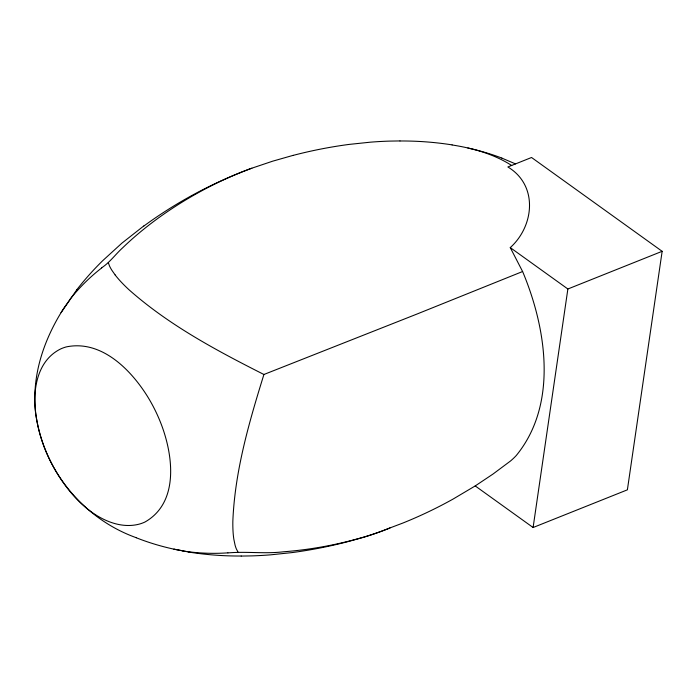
<?xml version="1.0" encoding="UTF-8"?>
<svg xmlns="http://www.w3.org/2000/svg" width="697" height="697" viewBox="0 0 697 697"><rect width="100%" height="100%" fill="white"/><g stroke="black" fill="none" stroke-linecap="round" stroke-linejoin="round"><path stroke-width="1.05" d="M533.1 527.516L567.872 288.994L662.15 251.312L627.387 489.834L533.1 527.516L475.215 485.931L453.198 499A422.033 397.578 -7.9 0 1 402.718 523.107L390.024 527.908A250.99 236.449 -7.9 0 1 366.526 536.289C339.509 544.374 311.629 549.645 283.496 551.789C264.991 554.045 246.381 551.257 227.91 552.921M475.215 485.931L492.971 474.073L510.5 461.005A65.927 62.111 -7.9 0 0 516.25 455.542C558.236 404.243 546.448 328.243 522.602 271.525L416.728 314.147L263.91 374.489C249.108 422.251 234.828 471.076 232.842 521.33A153.854 144.941 -7.9 0 0 233.051 531.672A96.787 91.176 -7.9 0 0 233.835 539.19L235.063 545.08A35.399 33.343 -7.9 0 0 236.335 548.879L238.025 552.068M69.604 300.093L64.307 307.525A147.363 138.825 -7.9 0 0 61.066 312.631C44.617 339.674 33.691 370.909 34.946 402.866A128.536 121.086 -7.9 0 0 36.601 419.08C45.497 472.784 84.947 519.361 136.229 537.692M61.066 312.631L76.731 289.882M101.666 267.805C109.943 262.342 115.641 254.083 122.977 247.505C134.826 236.074 147.642 225.645 161.051 216.087C188.051 196.963 217.447 181.159 248.402 169.467M522.602 271.525L510.265 247.609C534.224 226.046 538.424 185.358 507.86 166.966L531.541 157.496L662.15 251.312M143.852 225.898L121.914 243.14L102.651 260.73A299.091 281.762 -7.9 0 0 76.705 289.856M239.881 172.76L249.099 169.205M248.585 169.397L249.787 168.944M249.378 169.101L250.476 168.691M250.171 168.805L251.173 168.439M250.964 168.508L251.861 168.186M251.765 168.221L272.693 161.173L293.123 155.361M399.973 140.933L389.484 141.108A367.354 346.069 -7.9 0 0 370.525 142.162L349.04 144.418A433.7 408.564 -7.9 0 0 293.132 155.396M241.179 556.067L251.669 555.892A367.354 346.069 -7.9 0 0 270.636 554.838L292.121 552.582A433.7 408.564 -7.9 0 0 348.03 541.604L363.459 537.309A294.953 277.868 -7.9 0 0 390.032 527.925M452.092 144.959C472.949 148.243 493.833 153.985 511.737 165.52M182.997 550.883L175.095 549.41M189.07 552.041L174.485 549.28M173.884 549.149L175.243 549.445M174.259 549.236L173.283 549.018A236.022 222.343 -7.9 0 1 136.211 537.744M501.788 158.08L515.492 163.891M263.91 374.489C216.575 350.53 168.988 325.194 129.067 289.813A166.365 156.72 -7.9 0 1 121.104 281.937A105.256 99.157 -7.9 0 1 115.162 274.975M510.265 247.609L567.872 288.994M88.502 509.742C102.503 520.711 121.095 528.796 139.069 524.17A34.693 32.681 -7.9 0 0 144.95 522.027C180.392 501.953 172.865 452.214 159.726 420.43A180.166 169.728 -7.9 0 0 155.448 410.89A179.059 168.691 -7.9 0 0 147.267 396.079C130.383 369.166 101.135 339.753 66.433 346.871A34.702 32.698 -7.9 0 0 60.63 348.962C35.347 361.412 31.888 394.302 36.566 419.089C40.992 444.39 52.005 468.436 67.757 488.675A138.912 130.862 -7.9 0 0 81.41 503.67L87.883 509.385M115.171 274.966L111.903 270.323A41.21 38.823 -7.9 0 1 109.516 265.984L108.331 262.734M241.179 556.014A307.264 289.464 -7.9 0 1 189.053 552.111M143.913 225.985A425.449 400.801 -7.9 0 1 239.899 172.804M399.973 140.986A307.264 289.464 -7.9 0 1 452.1 144.889M467.87 148.017A236.091 222.413 -7.9 0 1 501.805 158.045M69.465 299.998A186.195 175.409 -7.9 0 1 101.736 267.892M227.902 552.852A194.21 182.963 -7.9 0 1 182.98 551.005"/></g></svg>
